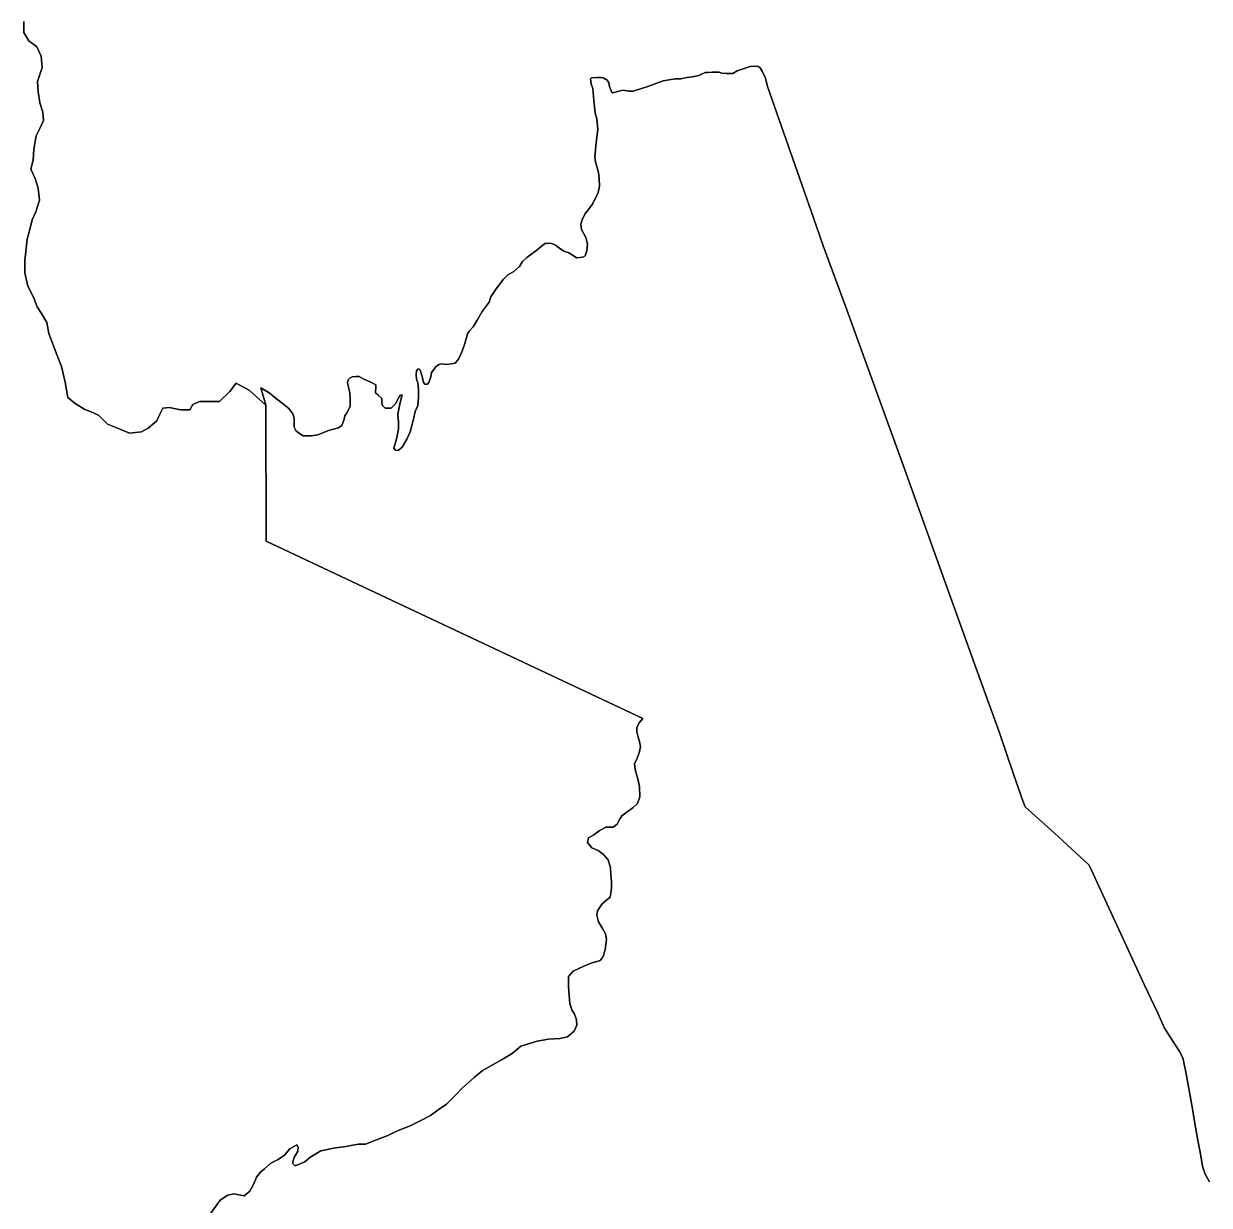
# Model space of a CAD drawing. Header units: inches. Extents: x 33.9 to 41.9, y -4.8 to 5.4.
# Drawn here: x 36.5227 to 36.9099, y 2.1429 to 2.5288 of the extents above; entities that cross this region are included whole.
import ezdxf

# ---------------------------------------------------------------- set-up
doc = ezdxf.new("R2010")
doc.units = ezdxf.units.IN
doc.header["$MEASUREMENT"] = 0
doc.layers.add('Counties', color=7, linetype='Continuous')

msp = doc.modelspace()

# ---------------------------------------------------------------- linework, layer by layer
at = {"layer": 'Counties'}
for points in [[(36.91005, 2.15048), (36.90858, 2.15306), (36.90769, 2.15565), (36.90711, 2.15971), (36.90622, 2.16399), (36.90497, 2.17086), (36.9046, 2.17373), (36.90371, 2.17861), (36.90239, 2.18577), (36.90165, 2.18946), (36.90128, 2.19108), (36.90018, 2.19315), (36.89531, 2.20075), (36.8931, 2.20562), (36.88882, 2.21478), (36.87069, 2.2539), (36.86059, 2.26335), (36.84983, 2.27295), (36.84902, 2.27494), (36.84614, 2.28335), (36.84128, 2.29745), (36.83383, 2.3182), (36.83229, 2.32241), (36.8199, 2.35695), (36.80995, 2.38456), (36.79152, 2.43535), (36.78386, 2.45617), (36.78069, 2.46532), (36.76565, 2.50828), (36.76499, 2.51101), (36.76388, 2.5133), (36.76322, 2.51434), (36.76255, 2.51478), (36.76152, 2.51485), (36.75997, 2.51478), (36.75835, 2.51426), (36.75577, 2.51337), (36.7543, 2.51249), (36.75341, 2.51249), (36.75216, 2.51249), (36.75068, 2.51256), (36.7498, 2.51293), (36.74752, 2.51293), (36.74612, 2.51286), (36.74523, 2.51278), (36.74317, 2.5119), (36.74118, 2.51146), (36.73926, 2.51123), (36.73734, 2.51079), (36.7355, 2.51079), (36.73351, 2.51042), (36.73152, 2.51013), (36.72658, 2.50828), (36.72172, 2.50673), (36.72039, 2.50673), (36.71906, 2.50695), (36.71833, 2.5071), (36.7167, 2.50658), (36.71508, 2.50621), (36.71464, 2.50651), (36.71398, 2.50821), (36.71376, 2.50946), (36.71331, 2.51028), (36.71191, 2.51109), (36.71118, 2.51123), (36.71, 2.51123), (36.70815, 2.51109), (36.70786, 2.51079), (36.70801, 2.50909), (36.7086, 2.50762), (36.70889, 2.5037), (36.70933, 2.49964), (36.70992, 2.49765), (36.71022, 2.49418), (36.70963, 2.48998), (36.70926, 2.48525), (36.70941, 2.48363), (36.71044, 2.48016), (36.71066, 2.47816), (36.71073, 2.47573), (36.71037, 2.47366), (36.70845, 2.46982), (36.70594, 2.46657), (36.70513, 2.46473), (36.70469, 2.46325), (36.70491, 2.46155), (36.70631, 2.4589), (36.70683, 2.4569), (36.7066, 2.45454), (36.70609, 2.45299), (36.70528, 2.45255), (36.70329, 2.45233), (36.70211, 2.45306), (36.70071, 2.45395), (36.69909, 2.45447), (36.69769, 2.45543), (36.69643, 2.45639), (36.69511, 2.45698), (36.69378, 2.45705), (36.69297, 2.45698), (36.69179, 2.45609), (36.69024, 2.45484), (36.68707, 2.4524), (36.6856, 2.45114), (36.68457, 2.44945), (36.6828, 2.44782), (36.68081, 2.44679), (36.67941, 2.44531), (36.67705, 2.44214), (36.67528, 2.43956), (36.67476, 2.43778), (36.67248, 2.43476), (36.67078, 2.43195), (36.66945, 2.42974), (36.66828, 2.42848), (36.66761, 2.42745), (36.6668, 2.42428), (36.66592, 2.42177), (36.66466, 2.41926), (36.66363, 2.41785), (36.66238, 2.41763), (36.66076, 2.41741), (36.65906, 2.41763), (36.65832, 2.41748), (36.65729, 2.41667), (36.65589, 2.41483), (36.65567, 2.41342), (36.65501, 2.41158), (36.65456, 2.41106), (36.65375, 2.41106), (36.65331, 2.41158), (36.65287, 2.41357), (36.65213, 2.41557), (36.65169, 2.41601), (36.65139, 2.41593), (36.65103, 2.41542), (36.65088, 2.41416), (36.65095, 2.41269), (36.65139, 2.41151), (36.65162, 2.40944), (36.65162, 2.40678), (36.65139, 2.40412), (36.65058, 2.40213), (36.64985, 2.39918), (36.64896, 2.39549), (36.64786, 2.39312), (36.64631, 2.39047), (36.64498, 2.38943), (36.6441, 2.38951), (36.64358, 2.39017), (36.6441, 2.39202), (36.64454, 2.39364), (36.64506, 2.39644), (36.64506, 2.39851), (36.64483, 2.40124), (36.64565, 2.40501), (36.64631, 2.40752), (36.64579, 2.40745), (36.64528, 2.40685), (36.64417, 2.40464), (36.6427, 2.40316), (36.64152, 2.40316), (36.64078, 2.40316), (36.63975, 2.4042), (36.63967, 2.4053), (36.63967, 2.40641), (36.63835, 2.40752), (36.63754, 2.40826), (36.63768, 2.41025), (36.63768, 2.41084), (36.63606, 2.41173), (36.63378, 2.41269), (36.6323, 2.4135), (36.63127, 2.4135), (36.62994, 2.41342), (36.62921, 2.41298), (36.62862, 2.41247), (36.6284, 2.41143), (36.62921, 2.40826), (36.62935, 2.40649), (36.62935, 2.40383), (36.62832, 2.40176), (36.62759, 2.40073), (36.62736, 2.39962), (36.62663, 2.39755), (36.62552, 2.39674), (36.62228, 2.39593), (36.61874, 2.39453), (36.61653, 2.39416), (36.61395, 2.39416), (36.6124, 2.39512), (36.61152, 2.39593), (36.61107, 2.39696), (36.61107, 2.39873), (36.61107, 2.39999), (36.61056, 2.40132), (36.60923, 2.40309), (36.60709, 2.40486), (36.60466, 2.40671), (36.60282, 2.40818), (36.60016, 2.40981), (36.60171, 2.40415), (36.59644, 2.40892), (36.59212, 2.41134), (36.58996, 2.40869), (36.58659, 2.40533), (36.58371, 2.40534), (36.58011, 2.40534), (36.57794, 2.40438), (36.57698, 2.4027), (36.57386, 2.40271), (36.57026, 2.40344), (36.5681, 2.4032), (36.56713, 2.40128), (36.56617, 2.39912), (36.56328, 2.39671), (36.56112, 2.39552), (36.55728, 2.39504), (36.5544, 2.39625), (36.55008, 2.39795), (36.5472, 2.40084), (36.54528, 2.40181), (36.54264, 2.40278), (36.53952, 2.40471), (36.53713, 2.40664), (36.53617, 2.4117), (36.53498, 2.41676), (36.53355, 2.42037), (36.53092, 2.4276), (36.53021, 2.43121), (36.52853, 2.43411), (36.52709, 2.43627), (36.5259, 2.43941), (36.52398, 2.44302), (36.52303, 2.44736), (36.52303, 2.45145), (36.52377, 2.45843), (36.52473, 2.46204), (36.52546, 2.46468), (36.52666, 2.46733), (36.52787, 2.47118), (36.5274, 2.47503), (36.52644, 2.47816), (36.525, 2.4813), (36.52573, 2.48419), (36.52598, 2.4878), (36.5267, 2.49213), (36.52791, 2.49453), (36.52911, 2.49718), (36.52888, 2.49983), (36.52792, 2.50296), (36.52745, 2.50657), (36.52721, 2.50994), (36.52866, 2.51451), (36.52843, 2.51812), (36.52699, 2.52126), (36.52435, 2.52319), (36.52267, 2.52584), (36.52268, 2.52945)], [(36.52268, 2.52945), (36.52267, 2.52584), (36.52435, 2.52319), (36.52699, 2.52126), (36.52843, 2.51812), (36.52866, 2.51451), (36.52721, 2.50994), (36.52745, 2.50657), (36.52792, 2.50296), (36.52888, 2.49983), (36.52911, 2.49718), (36.52791, 2.49453), (36.5267, 2.49213), (36.52598, 2.4878), (36.52573, 2.48419), (36.525, 2.4813), (36.52644, 2.47816), (36.5274, 2.47503), (36.52787, 2.47118), (36.52666, 2.46733), (36.52546, 2.46468), (36.52473, 2.46204), (36.52377, 2.45843), (36.52303, 2.45145), (36.52303, 2.44736), (36.52398, 2.44302), (36.5259, 2.43941), (36.52709, 2.43627), (36.52853, 2.43411), (36.53021, 2.43121), (36.53092, 2.4276), (36.53355, 2.42037), (36.53498, 2.41676), (36.53617, 2.4117), (36.53713, 2.40664), (36.53952, 2.40471), (36.54264, 2.40278), (36.54528, 2.40181), (36.5472, 2.40084), (36.55008, 2.39795), (36.5544, 2.39625), (36.55728, 2.39504), (36.56112, 2.39552), (36.56328, 2.39671), (36.56617, 2.39912), (36.56713, 2.40128), (36.5681, 2.4032), (36.57026, 2.40344), (36.57386, 2.40271), (36.57698, 2.4027), (36.57794, 2.40438), (36.58011, 2.40534), (36.58371, 2.40534), (36.58659, 2.40533), (36.58996, 2.40869), (36.59212, 2.41134), (36.59644, 2.40892), (36.60171, 2.40415), (36.60185, 2.35977), (36.64305, 2.34039), (36.72486, 2.30183), (36.72355, 2.30038), (36.72297, 2.29879), (36.72297, 2.29748), (36.7234, 2.29574), (36.72383, 2.29429), (36.72412, 2.29255), (36.72368, 2.29066), (36.7231, 2.28892), (36.72223, 2.28704), (36.72237, 2.28515), (36.72294, 2.28327), (36.72337, 2.28167), (36.7238, 2.27949), (36.72394, 2.2763), (36.72321, 2.27413), (36.72162, 2.27268), (36.71974, 2.27138), (36.718, 2.27008), (36.71713, 2.26863), (36.71655, 2.26732), (36.71524, 2.26631), (36.71278, 2.26632), (36.71061, 2.26516), (36.70887, 2.26386), (36.70713, 2.26285), (36.70684, 2.2614), (36.70829, 2.25966), (36.71031, 2.25878), (36.71204, 2.25747), (36.71363, 2.25573), (36.71435, 2.25311), (36.71449, 2.25079), (36.71463, 2.24862), (36.71463, 2.24688), (36.71462, 2.24543), (36.71419, 2.24354), (36.71303, 2.24253), (36.71158, 2.24137), (36.71013, 2.23905), (36.70983, 2.2376), (36.71041, 2.23543), (36.71171, 2.23325), (36.71272, 2.23151), (36.713, 2.22962), (36.71256, 2.22643), (36.71198, 2.22411), (36.71096, 2.22281), (36.70836, 2.22209), (36.7059, 2.22108), (36.70401, 2.22021), (36.70213, 2.21935), (36.70068, 2.21761), (36.70067, 2.21427), (36.70081, 2.21137), (36.7011, 2.20876), (36.70167, 2.20673), (36.70254, 2.20527), (36.70326, 2.20339), (36.7034, 2.20165), (36.70253, 2.19976), (36.70035, 2.19788), (36.69775, 2.19731), (36.69413, 2.19717), (36.69037, 2.19646), (36.68646, 2.19531), (36.68501, 2.19487), (36.68226, 2.19241), (36.67879, 2.19039), (36.67531, 2.18837), (36.67241, 2.18678), (36.66995, 2.18476), (36.66589, 2.18114), (36.66357, 2.17868), (36.66082, 2.17593), (36.65807, 2.17405), (36.6556, 2.17217), (36.65285, 2.17073), (36.64894, 2.16885), (36.64504, 2.16727), (36.64156, 2.16568), (36.63794, 2.16424), (36.63432, 2.16279), (36.63201, 2.1628), (36.63013, 2.16251), (36.62796, 2.16208), (36.62449, 2.16166), (36.61971, 2.16065), (36.61609, 2.15849), (36.6145, 2.15704), (36.61131, 2.15574), (36.61044, 2.15661), (36.61103, 2.1585), (36.61219, 2.16053), (36.61233, 2.16183), (36.6119, 2.16256), (36.60959, 2.16126), (36.60784, 2.15923), (36.60582, 2.15779), (36.60336, 2.15663), (36.60133, 2.15475), (36.60002, 2.15374), (36.59872, 2.152), (36.5977, 2.14968), (36.59654, 2.14751), (36.59466, 2.14592), (36.59133, 2.14665), (36.58931, 2.14622), (36.58684, 2.14449), (36.5838, 2.14029)], [(36.91005, 2.15048), (36.90858, 2.15306), (36.90769, 2.15565), (36.90711, 2.15971), (36.90622, 2.16399), (36.90497, 2.17086), (36.9046, 2.17373), (36.90371, 2.17861), (36.90239, 2.18577), (36.90165, 2.18946), (36.90128, 2.19108), (36.90018, 2.19315), (36.89531, 2.20075), (36.8931, 2.20562), (36.88882, 2.21478), (36.87069, 2.2539), (36.86059, 2.26335), (36.84983, 2.27295), (36.84902, 2.27494), (36.84614, 2.28335), (36.84128, 2.29745), (36.83383, 2.3182), (36.83229, 2.32241), (36.8199, 2.35695), (36.80995, 2.38456), (36.79152, 2.43535), (36.78386, 2.45617), (36.78069, 2.46532), (36.76565, 2.50828), (36.76499, 2.51101), (36.76388, 2.5133), (36.76322, 2.51434), (36.76255, 2.51478), (36.76152, 2.51485), (36.75997, 2.51478), (36.75835, 2.51426), (36.75577, 2.51337), (36.7543, 2.51249), (36.75341, 2.51249), (36.75216, 2.51249), (36.75068, 2.51256), (36.7498, 2.51293), (36.74752, 2.51293), (36.74612, 2.51286), (36.74523, 2.51278), (36.74317, 2.5119), (36.74118, 2.51146), (36.73926, 2.51123), (36.73734, 2.51079), (36.7355, 2.51079), (36.73351, 2.51042), (36.73152, 2.51013), (36.72658, 2.50828), (36.72172, 2.50673), (36.72039, 2.50673), (36.71906, 2.50695), (36.71833, 2.5071), (36.7167, 2.50658), (36.71508, 2.50621), (36.71464, 2.50651), (36.71398, 2.50821), (36.71376, 2.50946), (36.71331, 2.51028), (36.71191, 2.51109), (36.71118, 2.51123), (36.71, 2.51123), (36.70815, 2.51109), (36.70786, 2.51079), (36.70801, 2.50909), (36.7086, 2.50762), (36.70889, 2.5037), (36.70933, 2.49964), (36.70992, 2.49765), (36.71022, 2.49418), (36.70963, 2.48998), (36.70926, 2.48525), (36.70941, 2.48363), (36.71044, 2.48016), (36.71066, 2.47816), (36.71073, 2.47573), (36.71037, 2.47366), (36.70845, 2.46982), (36.70594, 2.46657), (36.70513, 2.46473), (36.70469, 2.46325), (36.70491, 2.46155), (36.70631, 2.4589), (36.70683, 2.4569), (36.7066, 2.45454), (36.70609, 2.45299), (36.70528, 2.45255), (36.70329, 2.45233), (36.70211, 2.45306), (36.70071, 2.45395), (36.69909, 2.45447), (36.69769, 2.45543), (36.69643, 2.45639), (36.69511, 2.45698), (36.69378, 2.45705), (36.69297, 2.45698), (36.69179, 2.45609), (36.69024, 2.45484), (36.68707, 2.4524), (36.6856, 2.45114), (36.68457, 2.44945), (36.6828, 2.44782), (36.68081, 2.44679), (36.67941, 2.44531), (36.67705, 2.44214), (36.67528, 2.43956), (36.67476, 2.43778), (36.67248, 2.43476), (36.67078, 2.43195), (36.66945, 2.42974), (36.66828, 2.42848), (36.66761, 2.42745), (36.6668, 2.42428), (36.66592, 2.42177), (36.66466, 2.41926), (36.66363, 2.41785), (36.66238, 2.41763), (36.66076, 2.41741), (36.65906, 2.41763), (36.65832, 2.41748), (36.65729, 2.41667), (36.65589, 2.41483), (36.65567, 2.41342), (36.65501, 2.41158), (36.65456, 2.41106), (36.65375, 2.41106), (36.65331, 2.41158), (36.65287, 2.41357), (36.65213, 2.41557), (36.65169, 2.41601), (36.65139, 2.41593), (36.65103, 2.41542), (36.65088, 2.41416), (36.65095, 2.41269), (36.65139, 2.41151), (36.65162, 2.40944), (36.65162, 2.40678), (36.65139, 2.40412), (36.65058, 2.40213), (36.64985, 2.39918), (36.64896, 2.39549), (36.64786, 2.39312), (36.64631, 2.39047), (36.64498, 2.38943), (36.6441, 2.38951), (36.64358, 2.39017), (36.6441, 2.39202), (36.64454, 2.39364), (36.64506, 2.39644), (36.64506, 2.39851), (36.64483, 2.40124), (36.64565, 2.40501), (36.64631, 2.40752), (36.64579, 2.40745), (36.64528, 2.40685), (36.64417, 2.40464), (36.6427, 2.40316), (36.64152, 2.40316), (36.64078, 2.40316), (36.63975, 2.4042), (36.63967, 2.4053), (36.63967, 2.40641), (36.63835, 2.40752), (36.63754, 2.40826), (36.63768, 2.41025), (36.63768, 2.41084), (36.63606, 2.41173), (36.63378, 2.41269), (36.6323, 2.4135), (36.63127, 2.4135), (36.62994, 2.41342), (36.62921, 2.41298), (36.62862, 2.41247), (36.6284, 2.41143), (36.62921, 2.40826), (36.62935, 2.40649), (36.62935, 2.40383), (36.62832, 2.40176), (36.62759, 2.40073), (36.62736, 2.39962), (36.62663, 2.39755), (36.62552, 2.39674), (36.62228, 2.39593), (36.61874, 2.39453), (36.61653, 2.39416), (36.61395, 2.39416), (36.6124, 2.39512), (36.61152, 2.39593), (36.61107, 2.39696), (36.61107, 2.39873), (36.61107, 2.39999), (36.61056, 2.40132), (36.60923, 2.40309), (36.60709, 2.40486), (36.60466, 2.40671), (36.60282, 2.40818), (36.60016, 2.40981), (36.60171, 2.40415), (36.59644, 2.40892), (36.59212, 2.41134), (36.58996, 2.40869), (36.58659, 2.40533), (36.58371, 2.40534), (36.58011, 2.40534), (36.57794, 2.40438), (36.57698, 2.4027), (36.57386, 2.40271), (36.57026, 2.40344), (36.5681, 2.4032), (36.56713, 2.40128), (36.56617, 2.39912), (36.56328, 2.39671), (36.56112, 2.39552), (36.55728, 2.39504), (36.5544, 2.39625), (36.55008, 2.39795), (36.5472, 2.40084), (36.54528, 2.40181), (36.54264, 2.40278), (36.53952, 2.40471), (36.53713, 2.40664), (36.53617, 2.4117), (36.53498, 2.41676), (36.53355, 2.42037), (36.53092, 2.4276), (36.53021, 2.43121), (36.52853, 2.43411), (36.52709, 2.43627), (36.5259, 2.43941), (36.52398, 2.44302), (36.52303, 2.44736), (36.52303, 2.45145), (36.52377, 2.45843), (36.52473, 2.46204), (36.52546, 2.46468), (36.52666, 2.46733), (36.52787, 2.47118), (36.5274, 2.47503), (36.52644, 2.47816), (36.525, 2.4813), (36.52573, 2.48419), (36.52598, 2.4878), (36.5267, 2.49213), (36.52791, 2.49453), (36.52911, 2.49718), (36.52888, 2.49983), (36.52792, 2.50296), (36.52745, 2.50657), (36.52721, 2.50994), (36.52866, 2.51451), (36.52843, 2.51812), (36.52699, 2.52126), (36.52435, 2.52319), (36.52267, 2.52584), (36.52268, 2.52945)], [(36.52268, 2.52945), (36.52267, 2.52584), (36.52435, 2.52319), (36.52699, 2.52126), (36.52843, 2.51812), (36.52866, 2.51451), (36.52721, 2.50994), (36.52745, 2.50657), (36.52792, 2.50296), (36.52888, 2.49983), (36.52911, 2.49718), (36.52791, 2.49453), (36.5267, 2.49213), (36.52598, 2.4878), (36.52573, 2.48419), (36.525, 2.4813), (36.52644, 2.47816), (36.5274, 2.47503), (36.52787, 2.47118), (36.52666, 2.46733), (36.52546, 2.46468), (36.52473, 2.46204), (36.52377, 2.45843), (36.52303, 2.45145), (36.52303, 2.44736), (36.52398, 2.44302), (36.5259, 2.43941), (36.52709, 2.43627), (36.52853, 2.43411), (36.53021, 2.43121), (36.53092, 2.4276), (36.53355, 2.42037), (36.53498, 2.41676), (36.53617, 2.4117), (36.53713, 2.40664), (36.53952, 2.40471), (36.54264, 2.40278), (36.54528, 2.40181), (36.5472, 2.40084), (36.55008, 2.39795), (36.5544, 2.39625), (36.55728, 2.39504), (36.56112, 2.39552), (36.56328, 2.39671), (36.56617, 2.39912), (36.56713, 2.40128), (36.5681, 2.4032), (36.57026, 2.40344), (36.57386, 2.40271), (36.57698, 2.4027), (36.57794, 2.40438), (36.58011, 2.40534), (36.58371, 2.40534), (36.58659, 2.40533), (36.58996, 2.40869), (36.59212, 2.41134), (36.59644, 2.40892), (36.60171, 2.40415), (36.60185, 2.35977), (36.64305, 2.34039), (36.72486, 2.30183), (36.72355, 2.30038), (36.72297, 2.29879), (36.72297, 2.29748), (36.7234, 2.29574), (36.72383, 2.29429), (36.72412, 2.29255), (36.72368, 2.29066), (36.7231, 2.28892), (36.72223, 2.28704), (36.72237, 2.28515), (36.72294, 2.28327), (36.72337, 2.28167), (36.7238, 2.27949), (36.72394, 2.2763), (36.72321, 2.27413), (36.72162, 2.27268), (36.71974, 2.27138), (36.718, 2.27008), (36.71713, 2.26863), (36.71655, 2.26732), (36.71524, 2.26631), (36.71278, 2.26632), (36.71061, 2.26516), (36.70887, 2.26386), (36.70713, 2.26285), (36.70684, 2.2614), (36.70829, 2.25966), (36.71031, 2.25878), (36.71204, 2.25747), (36.71363, 2.25573), (36.71435, 2.25311), (36.71449, 2.25079), (36.71463, 2.24862), (36.71463, 2.24688), (36.71462, 2.24543), (36.71419, 2.24354), (36.71303, 2.24253), (36.71158, 2.24137), (36.71013, 2.23905), (36.70983, 2.2376), (36.71041, 2.23543), (36.71171, 2.23325), (36.71272, 2.23151), (36.713, 2.22962), (36.71256, 2.22643), (36.71198, 2.22411), (36.71096, 2.22281), (36.70836, 2.22209), (36.7059, 2.22108), (36.70401, 2.22021), (36.70213, 2.21935), (36.70068, 2.21761), (36.70067, 2.21427), (36.70081, 2.21137), (36.7011, 2.20876), (36.70167, 2.20673), (36.70254, 2.20527), (36.70326, 2.20339), (36.7034, 2.20165), (36.70253, 2.19976), (36.70035, 2.19788), (36.69775, 2.19731), (36.69413, 2.19717), (36.69037, 2.19646), (36.68646, 2.19531), (36.68501, 2.19487), (36.68226, 2.19241), (36.67879, 2.19039), (36.67531, 2.18837), (36.67241, 2.18678), (36.66995, 2.18476), (36.66589, 2.18114), (36.66357, 2.17868), (36.66082, 2.17593), (36.65807, 2.17405), (36.6556, 2.17217), (36.65285, 2.17073), (36.64894, 2.16885), (36.64504, 2.16727), (36.64156, 2.16568), (36.63794, 2.16424), (36.63432, 2.16279), (36.63201, 2.1628), (36.63013, 2.16251), (36.62796, 2.16208), (36.62449, 2.16166), (36.61971, 2.16065), (36.61609, 2.15849), (36.6145, 2.15704), (36.61131, 2.15574), (36.61044, 2.15661), (36.61103, 2.1585), (36.61219, 2.16053), (36.61233, 2.16183), (36.6119, 2.16256), (36.60959, 2.16126), (36.60784, 2.15923), (36.60582, 2.15779), (36.60336, 2.15663), (36.60133, 2.15475), (36.60002, 2.15374), (36.59872, 2.152), (36.5977, 2.14968), (36.59654, 2.14751), (36.59466, 2.14592), (36.59133, 2.14665), (36.58931, 2.14622), (36.58684, 2.14449), (36.5838, 2.14029)], [(36.5838, 2.14029), (36.58684, 2.14449), (36.58931, 2.14622), (36.59133, 2.14665), (36.59466, 2.14592), (36.59654, 2.14751), (36.5977, 2.14968), (36.59872, 2.152), (36.60002, 2.15374), (36.60133, 2.15475), (36.60336, 2.15663), (36.60582, 2.15779), (36.60784, 2.15923), (36.60959, 2.16126), (36.6119, 2.16256), (36.61233, 2.16183), (36.61219, 2.16053), (36.61103, 2.1585), (36.61044, 2.15661), (36.61131, 2.15574), (36.6145, 2.15704), (36.61609, 2.15849), (36.61971, 2.16065), (36.62449, 2.16166), (36.62796, 2.16208), (36.63013, 2.16251), (36.63201, 2.1628), (36.63432, 2.16279), (36.63794, 2.16424), (36.64156, 2.16568), (36.64504, 2.16727), (36.64894, 2.16885), (36.65285, 2.17073), (36.6556, 2.17217), (36.65807, 2.17405), (36.66082, 2.17593), (36.66357, 2.17868), (36.66589, 2.18114), (36.66995, 2.18476), (36.67241, 2.18678), (36.67531, 2.18837), (36.67879, 2.19039), (36.68226, 2.19241), (36.68501, 2.19487), (36.68646, 2.19531), (36.69037, 2.19646), (36.69413, 2.19717), (36.69775, 2.19731), (36.70035, 2.19788), (36.70253, 2.19976), (36.7034, 2.20165), (36.70326, 2.20339), (36.70254, 2.20527), (36.70167, 2.20673), (36.7011, 2.20876), (36.70081, 2.21137), (36.70067, 2.21427), (36.70068, 2.21761), (36.70213, 2.21935), (36.70401, 2.22021), (36.7059, 2.22108), (36.70836, 2.22209), (36.71096, 2.22281), (36.71198, 2.22411), (36.71256, 2.22643), (36.713, 2.22962), (36.71272, 2.23151), (36.71171, 2.23325), (36.71041, 2.23543), (36.70983, 2.2376), (36.71013, 2.23905), (36.71158, 2.24137), (36.71303, 2.24253), (36.71419, 2.24354), (36.71462, 2.24543), (36.71463, 2.24688), (36.71463, 2.24862), (36.71449, 2.25079), (36.71435, 2.25311), (36.71363, 2.25573), (36.71204, 2.25747), (36.71031, 2.25878), (36.70829, 2.25966), (36.70684, 2.2614), (36.70713, 2.26285), (36.70887, 2.26386), (36.71061, 2.26516), (36.71278, 2.26632), (36.71524, 2.26631), (36.71655, 2.26732), (36.71713, 2.26863), (36.718, 2.27008), (36.71974, 2.27138), (36.72162, 2.27268), (36.72321, 2.27413), (36.72394, 2.2763), (36.7238, 2.27949), (36.72337, 2.28167), (36.72294, 2.28327), (36.72237, 2.28515), (36.72223, 2.28704), (36.7231, 2.28892), (36.72368, 2.29066), (36.72412, 2.29255), (36.72383, 2.29429), (36.7234, 2.29574), (36.72297, 2.29748), (36.72297, 2.29879), (36.72355, 2.30038), (36.72486, 2.30183), (36.64305, 2.34039), (36.60185, 2.35977), (36.60171, 2.40415), (36.60016, 2.40981), (36.60282, 2.40818), (36.60466, 2.40671), (36.60709, 2.40486), (36.60923, 2.40309), (36.61056, 2.40132), (36.61107, 2.39999), (36.61107, 2.39873), (36.61107, 2.39696), (36.61152, 2.39593), (36.6124, 2.39512), (36.61395, 2.39416), (36.61653, 2.39416), (36.61874, 2.39453), (36.62228, 2.39593), (36.62552, 2.39674), (36.62663, 2.39755), (36.62736, 2.39962), (36.62759, 2.40073), (36.62832, 2.40176), (36.62935, 2.40383), (36.62935, 2.40649), (36.62921, 2.40826), (36.6284, 2.41143), (36.62862, 2.41247), (36.62921, 2.41298), (36.62994, 2.41342), (36.63127, 2.4135), (36.6323, 2.4135), (36.63378, 2.41269), (36.63606, 2.41173), (36.63768, 2.41084), (36.63768, 2.41025), (36.63754, 2.40826), (36.63835, 2.40752), (36.63967, 2.40641), (36.63967, 2.4053), (36.63975, 2.4042), (36.64078, 2.40316), (36.64152, 2.40316), (36.6427, 2.40316), (36.64417, 2.40464), (36.64528, 2.40685), (36.64579, 2.40745), (36.64631, 2.40752), (36.64565, 2.40501), (36.64483, 2.40124), (36.64506, 2.39851), (36.64506, 2.39644), (36.64454, 2.39364), (36.6441, 2.39202), (36.64358, 2.39017), (36.6441, 2.38951), (36.64498, 2.38943), (36.64631, 2.39047), (36.64786, 2.39312), (36.64896, 2.39549), (36.64985, 2.39918), (36.65058, 2.40213), (36.65139, 2.40412), (36.65162, 2.40678), (36.65162, 2.40944), (36.65139, 2.41151), (36.65095, 2.41269), (36.65088, 2.41416), (36.65103, 2.41542), (36.65139, 2.41593), (36.65169, 2.41601), (36.65213, 2.41557), (36.65287, 2.41357), (36.65331, 2.41158), (36.65375, 2.41106), (36.65456, 2.41106), (36.65501, 2.41158), (36.65567, 2.41342), (36.65589, 2.41483), (36.65729, 2.41667), (36.65832, 2.41748), (36.65906, 2.41763), (36.66076, 2.41741), (36.66238, 2.41763), (36.66363, 2.41785), (36.66466, 2.41926), (36.66592, 2.42177), (36.6668, 2.42428), (36.66761, 2.42745), (36.66828, 2.42848), (36.66945, 2.42974), (36.67078, 2.43195), (36.67248, 2.43476), (36.67476, 2.43778), (36.67528, 2.43956), (36.67705, 2.44214), (36.67941, 2.44531), (36.68081, 2.44679), (36.6828, 2.44782), (36.68457, 2.44945), (36.6856, 2.45114), (36.68707, 2.4524), (36.69024, 2.45484), (36.69179, 2.45609), (36.69297, 2.45698), (36.69378, 2.45705), (36.69511, 2.45698), (36.69643, 2.45639), (36.69769, 2.45543), (36.69909, 2.45447), (36.70071, 2.45395), (36.70211, 2.45306), (36.70329, 2.45233), (36.70528, 2.45255), (36.70609, 2.45299), (36.7066, 2.45454), (36.70683, 2.4569), (36.70631, 2.4589), (36.70491, 2.46155), (36.70469, 2.46325), (36.70513, 2.46473), (36.70594, 2.46657), (36.70845, 2.46982), (36.71037, 2.47366), (36.71073, 2.47573), (36.71066, 2.47816), (36.71044, 2.48016), (36.70941, 2.48363), (36.70926, 2.48525), (36.70963, 2.48998), (36.71022, 2.49418), (36.70992, 2.49765), (36.70933, 2.49964), (36.70889, 2.5037), (36.7086, 2.50762), (36.70801, 2.50909), (36.70786, 2.51079), (36.70815, 2.51109), (36.71, 2.51123), (36.71118, 2.51123), (36.71191, 2.51109), (36.71331, 2.51028), (36.71376, 2.50946), (36.71398, 2.50821), (36.71464, 2.50651), (36.71508, 2.50621), (36.7167, 2.50658), (36.71833, 2.5071), (36.71906, 2.50695), (36.72039, 2.50673), (36.72172, 2.50673), (36.72658, 2.50828), (36.73152, 2.51013), (36.73351, 2.51042), (36.7355, 2.51079), (36.73734, 2.51079), (36.73926, 2.51123), (36.74118, 2.51146), (36.74317, 2.5119), (36.74523, 2.51278), (36.74612, 2.51286), (36.74752, 2.51293), (36.7498, 2.51293), (36.75068, 2.51256), (36.75216, 2.51249), (36.75341, 2.51249), (36.7543, 2.51249), (36.75577, 2.51337), (36.75835, 2.51426), (36.75997, 2.51478), (36.76152, 2.51485), (36.76255, 2.51478), (36.76322, 2.51434), (36.76388, 2.5133), (36.76499, 2.51101), (36.76565, 2.50828), (36.78069, 2.46532), (36.78386, 2.45617), (36.79152, 2.43535), (36.80995, 2.38456), (36.8199, 2.35695), (36.83229, 2.32241), (36.83383, 2.3182), (36.84128, 2.29745), (36.84614, 2.28335), (36.84902, 2.27494), (36.84983, 2.27295), (36.86059, 2.26335), (36.87069, 2.2539), (36.88882, 2.21478), (36.8931, 2.20562), (36.89531, 2.20075), (36.90018, 2.19315), (36.90128, 2.19108), (36.90165, 2.18946), (36.90239, 2.18577), (36.90371, 2.17861), (36.9046, 2.17373), (36.90497, 2.17086), (36.90622, 2.16399), (36.90711, 2.15971), (36.90769, 2.15565), (36.90858, 2.15306), (36.91005, 2.15048)], [(36.5838, 2.14029), (36.58684, 2.14449), (36.58931, 2.14622), (36.59133, 2.14665), (36.59466, 2.14592), (36.59654, 2.14751), (36.5977, 2.14968), (36.59872, 2.152), (36.60002, 2.15374), (36.60133, 2.15475), (36.60336, 2.15663), (36.60582, 2.15779), (36.60784, 2.15923), (36.60959, 2.16126), (36.6119, 2.16256), (36.61233, 2.16183), (36.61219, 2.16053), (36.61103, 2.1585), (36.61044, 2.15661), (36.61131, 2.15574), (36.6145, 2.15704), (36.61609, 2.15849), (36.61971, 2.16065), (36.62449, 2.16166), (36.62796, 2.16208), (36.63013, 2.16251), (36.63201, 2.1628), (36.63432, 2.16279), (36.63794, 2.16424), (36.64156, 2.16568), (36.64504, 2.16727), (36.64894, 2.16885), (36.65285, 2.17073), (36.6556, 2.17217), (36.65807, 2.17405), (36.66082, 2.17593), (36.66357, 2.17868), (36.66589, 2.18114), (36.66995, 2.18476), (36.67241, 2.18678), (36.67531, 2.18837), (36.67879, 2.19039), (36.68226, 2.19241), (36.68501, 2.19487), (36.68646, 2.19531), (36.69037, 2.19646), (36.69413, 2.19717), (36.69775, 2.19731), (36.70035, 2.19788), (36.70253, 2.19976), (36.7034, 2.20165), (36.70326, 2.20339), (36.70254, 2.20527), (36.70167, 2.20673), (36.7011, 2.20876), (36.70081, 2.21137), (36.70067, 2.21427), (36.70068, 2.21761), (36.70213, 2.21935), (36.70401, 2.22021), (36.7059, 2.22108), (36.70836, 2.22209), (36.71096, 2.22281), (36.71198, 2.22411), (36.71256, 2.22643), (36.713, 2.22962), (36.71272, 2.23151), (36.71171, 2.23325), (36.71041, 2.23543), (36.70983, 2.2376), (36.71013, 2.23905), (36.71158, 2.24137), (36.71303, 2.24253), (36.71419, 2.24354), (36.71462, 2.24543), (36.71463, 2.24688), (36.71463, 2.24862), (36.71449, 2.25079), (36.71435, 2.25311), (36.71363, 2.25573), (36.71204, 2.25747), (36.71031, 2.25878), (36.70829, 2.25966), (36.70684, 2.2614), (36.70713, 2.26285), (36.70887, 2.26386), (36.71061, 2.26516), (36.71278, 2.26632), (36.71524, 2.26631), (36.71655, 2.26732), (36.71713, 2.26863), (36.718, 2.27008), (36.71974, 2.27138), (36.72162, 2.27268), (36.72321, 2.27413), (36.72394, 2.2763), (36.7238, 2.27949), (36.72337, 2.28167), (36.72294, 2.28327), (36.72237, 2.28515), (36.72223, 2.28704), (36.7231, 2.28892), (36.72368, 2.29066), (36.72412, 2.29255), (36.72383, 2.29429), (36.7234, 2.29574), (36.72297, 2.29748), (36.72297, 2.29879), (36.72355, 2.30038), (36.72486, 2.30183), (36.64305, 2.34039), (36.60185, 2.35977), (36.60171, 2.40415), (36.60016, 2.40981), (36.60282, 2.40818), (36.60466, 2.40671), (36.60709, 2.40486), (36.60923, 2.40309), (36.61056, 2.40132), (36.61107, 2.39999), (36.61107, 2.39873), (36.61107, 2.39696), (36.61152, 2.39593), (36.6124, 2.39512), (36.61395, 2.39416), (36.61653, 2.39416), (36.61874, 2.39453), (36.62228, 2.39593), (36.62552, 2.39674), (36.62663, 2.39755), (36.62736, 2.39962), (36.62759, 2.40073), (36.62832, 2.40176), (36.62935, 2.40383), (36.62935, 2.40649), (36.62921, 2.40826), (36.6284, 2.41143), (36.62862, 2.41247), (36.62921, 2.41298), (36.62994, 2.41342), (36.63127, 2.4135), (36.6323, 2.4135), (36.63378, 2.41269), (36.63606, 2.41173), (36.63768, 2.41084), (36.63768, 2.41025), (36.63754, 2.40826), (36.63835, 2.40752), (36.63967, 2.40641), (36.63967, 2.4053), (36.63975, 2.4042), (36.64078, 2.40316), (36.64152, 2.40316), (36.6427, 2.40316), (36.64417, 2.40464), (36.64528, 2.40685), (36.64579, 2.40745), (36.64631, 2.40752), (36.64565, 2.40501), (36.64483, 2.40124), (36.64506, 2.39851), (36.64506, 2.39644), (36.64454, 2.39364), (36.6441, 2.39202), (36.64358, 2.39017), (36.6441, 2.38951), (36.64498, 2.38943), (36.64631, 2.39047), (36.64786, 2.39312), (36.64896, 2.39549), (36.64985, 2.39918), (36.65058, 2.40213), (36.65139, 2.40412), (36.65162, 2.40678), (36.65162, 2.40944), (36.65139, 2.41151), (36.65095, 2.41269), (36.65088, 2.41416), (36.65103, 2.41542), (36.65139, 2.41593), (36.65169, 2.41601), (36.65213, 2.41557), (36.65287, 2.41357), (36.65331, 2.41158), (36.65375, 2.41106), (36.65456, 2.41106), (36.65501, 2.41158), (36.65567, 2.41342), (36.65589, 2.41483), (36.65729, 2.41667), (36.65832, 2.41748), (36.65906, 2.41763), (36.66076, 2.41741), (36.66238, 2.41763), (36.66363, 2.41785), (36.66466, 2.41926), (36.66592, 2.42177), (36.6668, 2.42428), (36.66761, 2.42745), (36.66828, 2.42848), (36.66945, 2.42974), (36.67078, 2.43195), (36.67248, 2.43476), (36.67476, 2.43778), (36.67528, 2.43956), (36.67705, 2.44214), (36.67941, 2.44531), (36.68081, 2.44679), (36.6828, 2.44782), (36.68457, 2.44945), (36.6856, 2.45114), (36.68707, 2.4524), (36.69024, 2.45484), (36.69179, 2.45609), (36.69297, 2.45698), (36.69378, 2.45705), (36.69511, 2.45698), (36.69643, 2.45639), (36.69769, 2.45543), (36.69909, 2.45447), (36.70071, 2.45395), (36.70211, 2.45306), (36.70329, 2.45233), (36.70528, 2.45255), (36.70609, 2.45299), (36.7066, 2.45454), (36.70683, 2.4569), (36.70631, 2.4589), (36.70491, 2.46155), (36.70469, 2.46325), (36.70513, 2.46473), (36.70594, 2.46657), (36.70845, 2.46982), (36.71037, 2.47366), (36.71073, 2.47573), (36.71066, 2.47816), (36.71044, 2.48016), (36.70941, 2.48363), (36.70926, 2.48525), (36.70963, 2.48998), (36.71022, 2.49418), (36.70992, 2.49765), (36.70933, 2.49964), (36.70889, 2.5037), (36.7086, 2.50762), (36.70801, 2.50909), (36.70786, 2.51079), (36.70815, 2.51109), (36.71, 2.51123), (36.71118, 2.51123), (36.71191, 2.51109), (36.71331, 2.51028), (36.71376, 2.50946), (36.71398, 2.50821), (36.71464, 2.50651), (36.71508, 2.50621), (36.7167, 2.50658), (36.71833, 2.5071), (36.71906, 2.50695), (36.72039, 2.50673), (36.72172, 2.50673), (36.72658, 2.50828), (36.73152, 2.51013), (36.73351, 2.51042), (36.7355, 2.51079), (36.73734, 2.51079), (36.73926, 2.51123), (36.74118, 2.51146), (36.74317, 2.5119), (36.74523, 2.51278), (36.74612, 2.51286), (36.74752, 2.51293), (36.7498, 2.51293), (36.75068, 2.51256), (36.75216, 2.51249), (36.75341, 2.51249), (36.7543, 2.51249), (36.75577, 2.51337), (36.75835, 2.51426), (36.75997, 2.51478), (36.76152, 2.51485), (36.76255, 2.51478), (36.76322, 2.51434), (36.76388, 2.5133), (36.76499, 2.51101), (36.76565, 2.50828), (36.78069, 2.46532), (36.78386, 2.45617), (36.79152, 2.43535), (36.80995, 2.38456), (36.8199, 2.35695), (36.83229, 2.32241), (36.83383, 2.3182), (36.84128, 2.29745), (36.84614, 2.28335), (36.84902, 2.27494), (36.84983, 2.27295), (36.86059, 2.26335), (36.87069, 2.2539), (36.88882, 2.21478), (36.8931, 2.20562), (36.89531, 2.20075), (36.90018, 2.19315), (36.90128, 2.19108), (36.90165, 2.18946), (36.90239, 2.18577), (36.90371, 2.17861), (36.9046, 2.17373), (36.90497, 2.17086), (36.90622, 2.16399), (36.90711, 2.15971), (36.90769, 2.15565), (36.90858, 2.15306), (36.91005, 2.15048)]]:
    msp.add_lwpolyline(points, dxfattribs=at)

doc.saveas('drawing.dxf')
